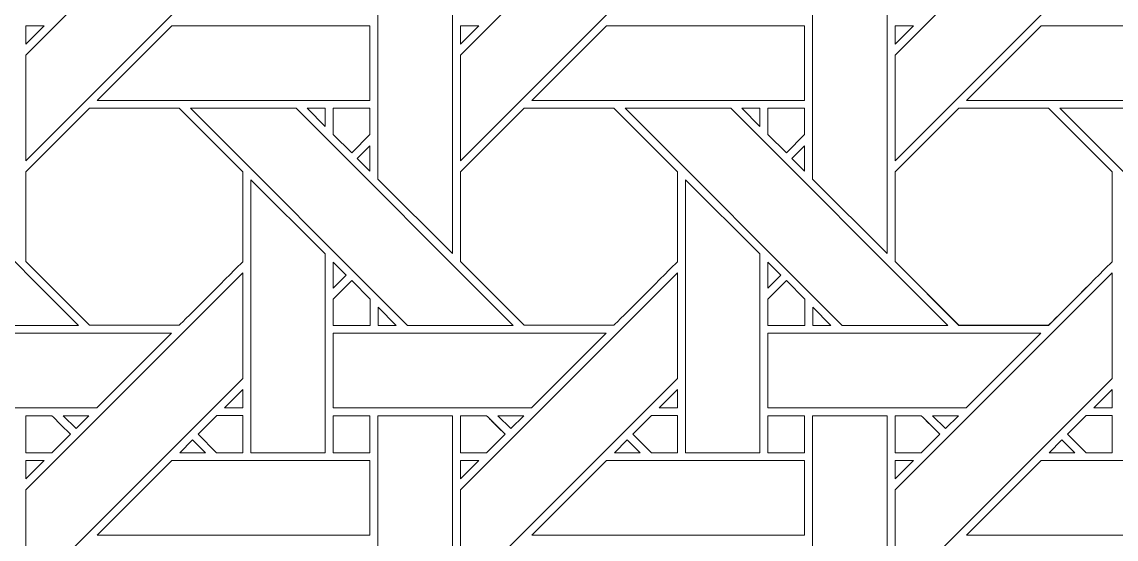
# Model space of a CAD drawing. Header units: inches. Extents: x 2.4 to 22.4, y -0.9 to 19.1.
# Drawn here: x 14.509 to 16.898, y 15.507 to 16.636 of the extents above; entities that cross this region are included whole.
import ezdxf

# ---------------------------------------------------------------- set-up
doc = ezdxf.new("R2010")
doc.units = ezdxf.units.IN
doc.header["$MEASUREMENT"] = 0
doc.layers.add('Design', color=7, linetype='Continuous', lineweight=0)

msp = doc.modelspace()

# ---------------------------------------------------------------- linework, layer by layer
at = {"layer": 'Design'}
for points, knots in [([(2.3829, 19.0948), (2.3829, 19.0948), (2.3829, -0.9052), (2.3829, -0.9052), (2.3829, -0.9052), (22.3829, -0.9052), (22.3829, -0.9052), (22.3829, -0.9052), (22.3829, 19.0948), (22.3829, 19.0948), (22.3829, 19.0948), (2.3829, 19.0948), (2.3829, 19.0948)], [0, 0, 0, 0, 1, 1, 1, 2, 2, 2, 3, 3, 3, 4, 4, 4, 4]), ([(3.3653, 18.1123), (3.3653, 18.1123), (3.3653, 0.0772), (3.3653, 0.0772), (3.3653, 0.0772), (21.4004, 0.0772), (21.4004, 0.0772), (21.4004, 0.0772), (21.4004, 18.1123), (21.4004, 18.1123), (21.4004, 18.1123), (3.3653, 18.1123), (3.3653, 18.1123)], [0, 0, 0, 0, 1, 1, 1, 2, 2, 2, 3, 3, 3, 4, 4, 4, 4]), ([(14.9915, 16.8065), (14.9915, 16.8065), (14.5179, 16.3328), (14.5179, 16.3328), (14.5179, 16.3328), (14.5179, 16.5629), (14.5179, 16.5629), (14.5179, 16.5629), (14.9915, 17.0365), (14.9915, 17.0365), (14.9915, 17.0365), (14.9915, 16.8065), (14.9915, 16.8065)], [0, 0, 0, 0, 1, 1, 1, 2, 2, 2, 3, 3, 3, 4, 4, 4, 4]), ([(15.9403, 16.8065), (15.9403, 16.8065), (15.4666, 16.3328), (15.4666, 16.3328), (15.4666, 16.3328), (15.4666, 16.5629), (15.4666, 16.5629), (15.4666, 16.5629), (15.9403, 17.0365), (15.9403, 17.0365), (15.9403, 17.0365), (15.9403, 16.8065), (15.9403, 16.8065)], [0, 0, 0, 0, 1, 1, 1, 2, 2, 2, 3, 3, 3, 4, 4, 4, 4]), ([(16.889, 16.8065), (16.889, 16.8065), (16.4153, 16.3328), (16.4153, 16.3328), (16.4153, 16.3328), (16.4153, 16.5629), (16.4153, 16.5629), (16.4153, 16.5629), (16.889, 17.0365), (16.889, 17.0365), (16.889, 17.0365), (16.889, 16.8065), (16.889, 16.8065)], [0, 0, 0, 0, 1, 1, 1, 2, 2, 2, 3, 3, 3, 4, 4, 4, 4]), ([(15.2865, 16.2928), (15.2865, 16.2928), (15.2865, 16.725), (15.2865, 16.725), (15.2865, 16.725), (15.4494, 16.725), (15.4494, 16.725), (15.4494, 16.725), (15.4494, 16.1299), (15.4494, 16.1299), (15.4494, 16.1299), (15.2865, 16.2928), (15.2865, 16.2928)], [0, 0, 0, 0, 1, 1, 1, 2, 2, 2, 3, 3, 3, 4, 4, 4, 4]), ([(16.2352, 16.2928), (16.2352, 16.2928), (16.2352, 16.725), (16.2352, 16.725), (16.2352, 16.725), (16.3982, 16.725), (16.3982, 16.725), (16.3982, 16.725), (16.3982, 16.1299), (16.3982, 16.1299), (16.3982, 16.1299), (16.2352, 16.2928), (16.2352, 16.2928)], [0, 0, 0, 0, 1, 1, 1, 2, 2, 2, 3, 3, 3, 4, 4, 4, 4]), ([(14.5577, 16.6271), (14.5577, 16.6271), (14.5179, 16.5873), (14.5179, 16.5873), (14.5179, 16.5873), (14.5179, 16.6271), (14.5179, 16.6271), (14.5179, 16.6271), (14.5577, 16.6271), (14.5577, 16.6271)], [0, 0, 0, 0, 1, 1, 1, 2, 2, 2, 3, 3, 3, 3]), ([(15.269, 16.6271), (15.269, 16.6271), (15.269, 16.4643), (15.269, 16.4643), (15.269, 16.4643), (14.6737, 16.4643), (14.6737, 16.4643), (14.6737, 16.4643), (14.8365, 16.6271), (14.8365, 16.6271), (14.8365, 16.6271), (15.269, 16.6271), (15.269, 16.6271)], [0, 0, 0, 0, 1, 1, 1, 2, 2, 2, 3, 3, 3, 4, 4, 4, 4]), ([(15.5064, 16.6271), (15.5064, 16.6271), (15.4666, 16.5873), (15.4666, 16.5873), (15.4666, 16.5873), (15.4666, 16.6271), (15.4666, 16.6271), (15.4666, 16.6271), (15.5064, 16.6271), (15.5064, 16.6271)], [0, 0, 0, 0, 1, 1, 1, 2, 2, 2, 3, 3, 3, 3]), ([(16.2177, 16.6271), (16.2177, 16.6271), (16.2177, 16.4643), (16.2177, 16.4643), (16.2177, 16.4643), (15.6224, 16.4643), (15.6224, 16.4643), (15.6224, 16.4643), (15.7853, 16.6271), (15.7853, 16.6271), (15.7853, 16.6271), (16.2177, 16.6271), (16.2177, 16.6271)], [0, 0, 0, 0, 1, 1, 1, 2, 2, 2, 3, 3, 3, 4, 4, 4, 4]), ([(16.4551, 16.6271), (16.4551, 16.6271), (16.4153, 16.5873), (16.4153, 16.5873), (16.4153, 16.5873), (16.4153, 16.6271), (16.4153, 16.6271), (16.4153, 16.6271), (16.4551, 16.6271), (16.4551, 16.6271)], [0, 0, 0, 0, 1, 1, 1, 2, 2, 2, 3, 3, 3, 3]), ([(17.1664, 16.6271), (17.1664, 16.6271), (17.1664, 16.4643), (17.1664, 16.4643), (17.1664, 16.4643), (16.5711, 16.4643), (16.5711, 16.4643), (16.5711, 16.4643), (16.734, 16.6271), (16.734, 16.6271), (16.734, 16.6271), (17.1664, 16.6271), (17.1664, 16.6271)], [0, 0, 0, 0, 1, 1, 1, 2, 2, 2, 3, 3, 3, 4, 4, 4, 4]), ([(14.6329, 15.9735), (14.6329, 15.9735), (14.4018, 15.9735), (14.4018, 15.9735), (14.4018, 15.9735), (13.9283, 16.4472), (13.9283, 16.4472), (13.9283, 16.4472), (14.1592, 16.4472), (14.1592, 16.4472), (14.1592, 16.4472), (14.6329, 15.9735), (14.6329, 15.9735)], [0, 0, 0, 0, 1, 1, 1, 2, 2, 2, 3, 3, 3, 4, 4, 4, 4]), ([(14.6566, 16.4472), (14.6566, 16.4472), (14.8528, 16.4472), (14.8528, 16.4472), (14.8528, 16.4472), (14.9915, 16.3085), (14.9915, 16.3085), (14.9915, 16.3085), (14.9915, 16.1123), (14.9915, 16.1123), (14.9737, 16.0943), (14.8618, 15.9826), (14.8528, 15.9736), (14.8528, 15.9736), (14.6571, 15.9736), (14.6571, 15.9736), (14.6571, 15.9736), (14.5179, 16.1128), (14.5179, 16.1128), (14.5179, 16.1128), (14.5179, 16.3085), (14.5179, 16.3085), (14.5179, 16.3085), (14.6566, 16.4472), (14.6566, 16.4472)], [0, 0, 0, 0, 1, 1, 1, 2, 2, 2, 3, 3, 3, 4, 4, 4, 5, 5, 5, 6, 6, 6, 7, 7, 7, 8, 8, 8, 8]), ([(14.9915, 16.3085), (14.9915, 16.3085), (14.9915, 16.1123), (14.9915, 16.1123), (14.9737, 16.0943), (14.8617, 15.9825), (14.8528, 15.9736), (14.8528, 15.9736), (14.6571, 15.9736), (14.6571, 15.9736), (14.6571, 15.9736), (14.5179, 16.1128), (14.5179, 16.1128), (14.5179, 16.1128), (14.5179, 16.3085), (14.5179, 16.3085), (14.5179, 16.3085), (14.6566, 16.4472), (14.6566, 16.4472), (14.6566, 16.4472), (14.8528, 16.4472), (14.8528, 16.4472), (14.8528, 16.4472), (14.9915, 16.3085), (14.9915, 16.3085)], [0, 0, 0, 0, 1, 1, 1, 2, 2, 2, 3, 3, 3, 4, 4, 4, 5, 5, 5, 6, 6, 6, 7, 7, 7, 8, 8, 8, 8]), ([(15.5816, 15.9735), (15.5816, 15.9735), (15.3506, 15.9735), (15.3506, 15.9735), (15.3506, 15.9735), (14.877, 16.4472), (14.877, 16.4472), (14.877, 16.4472), (15.1079, 16.4472), (15.1079, 16.4472), (15.1079, 16.4472), (15.5816, 15.9735), (15.5816, 15.9735)], [0, 0, 0, 0, 1, 1, 1, 2, 2, 2, 3, 3, 3, 4, 4, 4, 4]), ([(15.1321, 16.4471), (15.1321, 16.4471), (15.1715, 16.4471), (15.1715, 16.4471), (15.1715, 16.4471), (15.1715, 16.4073), (15.1715, 16.4073), (15.1715, 16.4073), (15.1321, 16.4471), (15.1321, 16.4471)], [0, 0, 0, 0, 1, 1, 1, 2, 2, 2, 3, 3, 3, 3]), ([(15.269, 16.4472), (15.269, 16.4472), (15.269, 16.3896), (15.269, 16.3896), (15.269, 16.3896), (15.2291, 16.3497), (15.2291, 16.3497), (15.2291, 16.3497), (15.1887, 16.39), (15.1887, 16.39), (15.1887, 16.39), (15.1887, 16.4472), (15.1887, 16.4472), (15.1887, 16.4472), (15.269, 16.4472), (15.269, 16.4472)], [0, 0, 0, 0, 1, 1, 1, 2, 2, 2, 3, 3, 3, 4, 4, 4, 5, 5, 5, 5]), ([(15.2291, 16.3497), (15.2291, 16.3497), (15.1887, 16.39), (15.1887, 16.39), (15.1887, 16.39), (15.1887, 16.4472), (15.1887, 16.4472), (15.1887, 16.4472), (15.269, 16.4472), (15.269, 16.4472), (15.269, 16.4472), (15.269, 16.3896), (15.269, 16.3896), (15.269, 16.3896), (15.2291, 16.3497), (15.2291, 16.3497)], [0, 0, 0, 0, 1, 1, 1, 2, 2, 2, 3, 3, 3, 4, 4, 4, 5, 5, 5, 5]), ([(15.6053, 16.4472), (15.6053, 16.4472), (15.8015, 16.4472), (15.8015, 16.4472), (15.8015, 16.4472), (15.9403, 16.3085), (15.9403, 16.3085), (15.9403, 16.3085), (15.9403, 16.1123), (15.9403, 16.1123), (15.9225, 16.0943), (15.8105, 15.9826), (15.8016, 15.9736), (15.8016, 15.9736), (15.6058, 15.9736), (15.6058, 15.9736), (15.6058, 15.9736), (15.4666, 16.1128), (15.4666, 16.1128), (15.4666, 16.1128), (15.4666, 16.3085), (15.4666, 16.3085), (15.4666, 16.3085), (15.6053, 16.4472), (15.6053, 16.4472)], [0, 0, 0, 0, 1, 1, 1, 2, 2, 2, 3, 3, 3, 4, 4, 4, 5, 5, 5, 6, 6, 6, 7, 7, 7, 8, 8, 8, 8]), ([(15.9403, 16.3085), (15.9403, 16.3085), (15.9403, 16.1123), (15.9403, 16.1123), (15.9224, 16.0943), (15.8105, 15.9826), (15.8016, 15.9736), (15.8016, 15.9736), (15.6058, 15.9736), (15.6058, 15.9736), (15.6058, 15.9736), (15.4666, 16.1128), (15.4666, 16.1128), (15.4666, 16.1128), (15.4666, 16.3085), (15.4666, 16.3085), (15.4666, 16.3085), (15.6053, 16.4472), (15.6053, 16.4472), (15.6053, 16.4472), (15.8015, 16.4472), (15.8015, 16.4472), (15.8015, 16.4472), (15.9403, 16.3085), (15.9403, 16.3085)], [0, 0, 0, 0, 1, 1, 1, 2, 2, 2, 3, 3, 3, 4, 4, 4, 5, 5, 5, 6, 6, 6, 7, 7, 7, 8, 8, 8, 8]), ([(16.5303, 15.9735), (16.5303, 15.9735), (16.2993, 15.9735), (16.2993, 15.9735), (16.2993, 15.9735), (15.8257, 16.4472), (15.8257, 16.4472), (15.8257, 16.4472), (16.0567, 16.4472), (16.0567, 16.4472), (16.0567, 16.4472), (16.5303, 15.9735), (16.5303, 15.9735)], [0, 0, 0, 0, 1, 1, 1, 2, 2, 2, 3, 3, 3, 4, 4, 4, 4]), ([(16.0808, 16.4471), (16.0808, 16.4471), (16.1202, 16.4471), (16.1202, 16.4471), (16.1202, 16.4471), (16.1202, 16.4073), (16.1202, 16.4073), (16.1202, 16.4073), (16.0808, 16.4471), (16.0808, 16.4471)], [0, 0, 0, 0, 1, 1, 1, 2, 2, 2, 3, 3, 3, 3]), ([(16.2177, 16.4472), (16.2177, 16.4472), (16.2177, 16.3896), (16.2177, 16.3896), (16.2177, 16.3896), (16.1778, 16.3497), (16.1778, 16.3497), (16.1778, 16.3497), (16.1375, 16.39), (16.1375, 16.39), (16.1375, 16.39), (16.1375, 16.4472), (16.1375, 16.4472), (16.1375, 16.4472), (16.2177, 16.4472), (16.2177, 16.4472)], [0, 0, 0, 0, 1, 1, 1, 2, 2, 2, 3, 3, 3, 4, 4, 4, 5, 5, 5, 5]), ([(16.1778, 16.3497), (16.1778, 16.3497), (16.1375, 16.39), (16.1375, 16.39), (16.1375, 16.39), (16.1375, 16.4472), (16.1375, 16.4472), (16.1375, 16.4472), (16.2177, 16.4472), (16.2177, 16.4472), (16.2177, 16.4472), (16.2177, 16.3896), (16.2177, 16.3896), (16.2177, 16.3896), (16.1778, 16.3497), (16.1778, 16.3497)], [0, 0, 0, 0, 1, 1, 1, 2, 2, 2, 3, 3, 3, 4, 4, 4, 5, 5, 5, 5]), ([(16.5541, 16.4473), (16.5541, 16.4473), (16.7503, 16.4473), (16.7503, 16.4473), (16.7503, 16.4473), (16.889, 16.3085), (16.889, 16.3085), (16.889, 16.3085), (16.889, 16.1123), (16.889, 16.1123), (16.8712, 16.0943), (16.7593, 15.9827), (16.7503, 15.9736), (16.7503, 15.9736), (16.5546, 15.9736), (16.5546, 15.9736), (16.5546, 15.9736), (16.4153, 16.1128), (16.4153, 16.1128), (16.4153, 16.1128), (16.4153, 16.3085), (16.4153, 16.3085), (16.4153, 16.3085), (16.5541, 16.4473), (16.5541, 16.4473)], [0, 0, 0, 0, 1, 1, 1, 2, 2, 2, 3, 3, 3, 4, 4, 4, 5, 5, 5, 6, 6, 6, 7, 7, 7, 8, 8, 8, 8]), ([(16.889, 16.3085), (16.889, 16.3085), (16.889, 16.1123), (16.889, 16.1123), (16.8711, 16.0943), (16.7592, 15.9825), (16.7503, 15.9735), (16.7503, 15.9735), (16.5545, 15.9735), (16.5545, 15.9735), (16.5545, 15.9735), (16.4153, 16.1128), (16.4153, 16.1128), (16.4153, 16.1128), (16.4153, 16.3085), (16.4153, 16.3085), (16.4153, 16.3085), (16.554, 16.4471), (16.554, 16.4471), (16.554, 16.4471), (16.7502, 16.4471), (16.7502, 16.4471), (16.7502, 16.4471), (16.889, 16.3085), (16.889, 16.3085)], [0, 0, 0, 0, 1, 1, 1, 2, 2, 2, 3, 3, 3, 4, 4, 4, 5, 5, 5, 6, 6, 6, 7, 7, 7, 8, 8, 8, 8]), ([(17.479, 15.9735), (17.479, 15.9735), (17.248, 15.9735), (17.248, 15.9735), (17.248, 15.9735), (16.7745, 16.4472), (16.7745, 16.4472), (16.7745, 16.4472), (17.0054, 16.4472), (17.0054, 16.4472), (17.0054, 16.4472), (17.479, 15.9735), (17.479, 15.9735)], [0, 0, 0, 0, 1, 1, 1, 2, 2, 2, 3, 3, 3, 4, 4, 4, 4]), ([(15.269, 16.3653), (15.269, 16.3653), (15.269, 16.3102), (15.269, 16.3102), (15.269, 16.3102), (15.2412, 16.3375), (15.2412, 16.3375), (15.2412, 16.3375), (15.269, 16.3653), (15.269, 16.3653)], [0, 0, 0, 0, 1, 1, 1, 2, 2, 2, 3, 3, 3, 3]), ([(16.2177, 16.3653), (16.2177, 16.3653), (16.2177, 16.3102), (16.2177, 16.3102), (16.2177, 16.3102), (16.1899, 16.3375), (16.1899, 16.3375), (16.1899, 16.3375), (16.2177, 16.3653), (16.2177, 16.3653)], [0, 0, 0, 0, 1, 1, 1, 2, 2, 2, 3, 3, 3, 3]), ([(15.0087, 15.6955), (15.0087, 15.6955), (15.0087, 16.2913), (15.0087, 16.2913), (15.0087, 16.2913), (15.1714, 16.1292), (15.1714, 16.1292), (15.1714, 16.1292), (15.1714, 15.6955), (15.1714, 15.6955), (15.1714, 15.6955), (15.0087, 15.6955), (15.0087, 15.6955)], [0, 0, 0, 0, 1, 1, 1, 2, 2, 2, 3, 3, 3, 4, 4, 4, 4]), ([(15.9574, 15.6955), (15.9574, 15.6955), (15.9574, 16.2913), (15.9574, 16.2913), (15.9574, 16.2913), (16.1201, 16.1292), (16.1201, 16.1292), (16.1201, 16.1292), (16.1201, 15.6955), (16.1201, 15.6955), (16.1201, 15.6955), (15.9574, 15.6955), (15.9574, 15.6955)], [0, 0, 0, 0, 1, 1, 1, 2, 2, 2, 3, 3, 3, 4, 4, 4, 4]), ([(15.1887, 16.0549), (15.1887, 16.0549), (15.1887, 16.1117), (15.1887, 16.1117), (15.1887, 16.1117), (15.2169, 16.0831), (15.2169, 16.0831), (15.2169, 16.0831), (15.1887, 16.0549), (15.1887, 16.0549)], [0, 0, 0, 0, 1, 1, 1, 2, 2, 2, 3, 3, 3, 3]), ([(16.1374, 16.0549), (16.1374, 16.0549), (16.1374, 16.1117), (16.1374, 16.1117), (16.1374, 16.1117), (16.1656, 16.0831), (16.1656, 16.0831), (16.1656, 16.0831), (16.1374, 16.0549), (16.1374, 16.0549)], [0, 0, 0, 0, 1, 1, 1, 2, 2, 2, 3, 3, 3, 3]), ([(14.9915, 15.8577), (14.9915, 15.8577), (14.5179, 15.3841), (14.5179, 15.3841), (14.5179, 15.3841), (14.5179, 15.6142), (14.5179, 15.6142), (14.5179, 15.6142), (14.9915, 16.0878), (14.9915, 16.0878), (14.9915, 16.0878), (14.9915, 15.8577), (14.9915, 15.8577)], [0, 0, 0, 0, 1, 1, 1, 2, 2, 2, 3, 3, 3, 4, 4, 4, 4]), ([(15.9403, 15.8577), (15.9403, 15.8577), (15.4666, 15.3841), (15.4666, 15.3841), (15.4666, 15.3841), (15.4666, 15.6142), (15.4666, 15.6142), (15.4666, 15.6142), (15.9403, 16.0878), (15.9403, 16.0878), (15.9403, 16.0878), (15.9403, 15.8577), (15.9403, 15.8577)], [0, 0, 0, 0, 1, 1, 1, 2, 2, 2, 3, 3, 3, 4, 4, 4, 4]), ([(16.889, 15.8577), (16.889, 15.8577), (16.4153, 15.3841), (16.4153, 15.3841), (16.4153, 15.3841), (16.4153, 15.6142), (16.4153, 15.6142), (16.4153, 15.6142), (16.889, 16.0878), (16.889, 16.0878), (16.889, 16.0878), (16.889, 15.8577), (16.889, 15.8577)], [0, 0, 0, 0, 1, 1, 1, 2, 2, 2, 3, 3, 3, 4, 4, 4, 4]), ([(15.1887, 15.9733), (15.1887, 15.9733), (15.1887, 16.0306), (15.1887, 16.0306), (15.1887, 16.0306), (15.2291, 16.071), (15.2291, 16.071), (15.2291, 16.071), (15.2694, 16.0306), (15.2694, 16.0306), (15.2694, 16.0306), (15.2694, 15.9733), (15.2694, 15.9733), (15.2694, 15.9733), (15.1887, 15.9733), (15.1887, 15.9733)], [0, 0, 0, 0, 1, 1, 1, 2, 2, 2, 3, 3, 3, 4, 4, 4, 5, 5, 5, 5]), ([(15.2291, 16.071), (15.2291, 16.071), (15.2694, 16.0306), (15.2694, 16.0306), (15.2694, 16.0306), (15.2694, 15.9733), (15.2694, 15.9733), (15.2694, 15.9733), (15.1887, 15.9733), (15.1887, 15.9733), (15.1887, 15.9733), (15.1887, 16.0306), (15.1887, 16.0306), (15.1887, 16.0306), (15.2291, 16.071), (15.2291, 16.071)], [0, 0, 0, 0, 1, 1, 1, 2, 2, 2, 3, 3, 3, 4, 4, 4, 5, 5, 5, 5]), ([(16.1375, 15.9733), (16.1375, 15.9733), (16.1375, 16.0306), (16.1375, 16.0306), (16.1375, 16.0306), (16.1778, 16.071), (16.1778, 16.071), (16.1778, 16.071), (16.2181, 16.0306), (16.2181, 16.0306), (16.2181, 16.0306), (16.2181, 15.9733), (16.2181, 15.9733), (16.2181, 15.9733), (16.1375, 15.9733), (16.1375, 15.9733)], [0, 0, 0, 0, 1, 1, 1, 2, 2, 2, 3, 3, 3, 4, 4, 4, 5, 5, 5, 5]), ([(16.2181, 15.9733), (16.2181, 15.9733), (16.1375, 15.9733), (16.1375, 15.9733), (16.1375, 15.9733), (16.1375, 16.0306), (16.1375, 16.0306), (16.1375, 16.0306), (16.1778, 16.071), (16.1778, 16.071), (16.1778, 16.071), (16.2181, 16.0306), (16.2181, 16.0306), (16.2181, 16.0306), (16.2181, 15.9733), (16.2181, 15.9733)], [0, 0, 0, 0, 1, 1, 1, 2, 2, 2, 3, 3, 3, 4, 4, 4, 5, 5, 5, 5]), ([(15.2866, 15.9735), (15.2866, 15.9735), (15.2866, 16.0133), (15.2866, 16.0133), (15.2866, 16.0133), (15.3264, 15.9735), (15.3264, 15.9735), (15.3264, 15.9735), (15.2866, 15.9735), (15.2866, 15.9735)], [0, 0, 0, 0, 1, 1, 1, 2, 2, 2, 3, 3, 3, 3]), ([(16.2354, 15.9735), (16.2354, 15.9735), (16.2354, 16.0133), (16.2354, 16.0133), (16.2354, 16.0133), (16.2751, 15.9735), (16.2751, 15.9735), (16.2751, 15.9735), (16.2354, 15.9735), (16.2354, 15.9735)], [0, 0, 0, 0, 1, 1, 1, 2, 2, 2, 3, 3, 3, 3]), ([(14.8357, 15.9563), (14.8357, 15.9563), (14.673, 15.7936), (14.673, 15.7936), (14.673, 15.7936), (14.24, 15.7936), (14.24, 15.7936), (14.24, 15.7936), (14.24, 15.9563), (14.24, 15.9563), (14.24, 15.9563), (14.8357, 15.9563), (14.8357, 15.9563)], [0, 0, 0, 0, 1, 1, 1, 2, 2, 2, 3, 3, 3, 4, 4, 4, 4]), ([(15.7844, 15.9563), (15.7844, 15.9563), (15.6217, 15.7936), (15.6217, 15.7936), (15.6217, 15.7936), (15.1887, 15.7936), (15.1887, 15.7936), (15.1887, 15.7936), (15.1887, 15.9563), (15.1887, 15.9563), (15.1887, 15.9563), (15.7844, 15.9563), (15.7844, 15.9563)], [0, 0, 0, 0, 1, 1, 1, 2, 2, 2, 3, 3, 3, 4, 4, 4, 4]), ([(16.7332, 15.9563), (16.7332, 15.9563), (16.5704, 15.7936), (16.5704, 15.7936), (16.5704, 15.7936), (16.1375, 15.7936), (16.1375, 15.7936), (16.1375, 15.7936), (16.1375, 15.9563), (16.1375, 15.9563), (16.1375, 15.9563), (16.7332, 15.9563), (16.7332, 15.9563)], [0, 0, 0, 0, 1, 1, 1, 2, 2, 2, 3, 3, 3, 4, 4, 4, 4]), ([(14.9517, 15.7936), (14.9517, 15.7936), (14.9915, 15.8334), (14.9915, 15.8334), (14.9915, 15.8334), (14.9915, 15.7936), (14.9915, 15.7936), (14.9915, 15.7936), (14.9517, 15.7936), (14.9517, 15.7936)], [0, 0, 0, 0, 1, 1, 1, 2, 2, 2, 3, 3, 3, 3]), ([(15.9005, 15.7936), (15.9005, 15.7936), (15.9403, 15.8333), (15.9403, 15.8333), (15.9403, 15.8333), (15.9403, 15.7936), (15.9403, 15.7936), (15.9403, 15.7936), (15.9005, 15.7936), (15.9005, 15.7936)], [0, 0, 0, 0, 1, 1, 1, 2, 2, 2, 3, 3, 3, 3]), ([(16.889, 15.7936), (16.889, 15.7936), (16.8492, 15.7936), (16.8492, 15.7936), (16.8492, 15.7936), (16.889, 15.8334), (16.889, 15.8334), (16.889, 15.8334), (16.889, 15.7936), (16.889, 15.7936)], [0, 0, 0, 0, 1, 1, 1, 2, 2, 2, 3, 3, 3, 3]), ([(14.5749, 15.7763), (14.5801, 15.7712), (14.6108, 15.7404), (14.6153, 15.736), (14.6153, 15.736), (14.5748, 15.6956), (14.5748, 15.6956), (14.5748, 15.6956), (14.5179, 15.6956), (14.5179, 15.6956), (14.5179, 15.6956), (14.5179, 15.7763), (14.5179, 15.7763), (14.5179, 15.7763), (14.5749, 15.7763), (14.5749, 15.7763)], [0, 0, 0, 0, 1, 1, 1, 2, 2, 2, 3, 3, 3, 4, 4, 4, 5, 5, 5, 5]), ([(14.6153, 15.736), (14.6153, 15.736), (14.5748, 15.6956), (14.5748, 15.6956), (14.5748, 15.6956), (14.5179, 15.6956), (14.5179, 15.6956), (14.5179, 15.6956), (14.5179, 15.7763), (14.5179, 15.7763), (14.5179, 15.7763), (14.5749, 15.7763), (14.5749, 15.7763), (14.5801, 15.7712), (14.6108, 15.7404), (14.6153, 15.736)], [0, 0, 0, 0, 1, 1, 1, 2, 2, 2, 3, 3, 3, 4, 4, 4, 5, 5, 5, 5]), ([(14.5993, 15.7763), (14.5993, 15.7763), (14.6557, 15.7763), (14.6557, 15.7763), (14.6557, 15.7763), (14.6275, 15.7481), (14.6275, 15.7481), (14.6275, 15.7481), (14.5993, 15.7763), (14.5993, 15.7763)], [0, 0, 0, 0, 1, 1, 1, 2, 2, 2, 3, 3, 3, 3]), ([(14.9344, 15.6956), (14.9344, 15.6956), (14.8941, 15.7359), (14.8941, 15.7359), (14.8941, 15.7359), (14.9345, 15.7764), (14.9345, 15.7764), (14.9345, 15.7764), (14.9915, 15.7764), (14.9915, 15.7764), (14.9915, 15.7764), (14.9915, 15.6956), (14.9915, 15.6956), (14.9915, 15.6956), (14.9344, 15.6956), (14.9344, 15.6956)], [0, 0, 0, 0, 1, 1, 1, 2, 2, 2, 3, 3, 3, 4, 4, 4, 5, 5, 5, 5]), ([(14.9915, 15.7764), (14.9915, 15.7764), (14.9915, 15.6956), (14.9915, 15.6956), (14.9915, 15.6956), (14.9344, 15.6956), (14.9344, 15.6956), (14.9344, 15.6956), (14.8941, 15.7359), (14.8941, 15.7359), (14.8941, 15.7359), (14.9345, 15.7764), (14.9345, 15.7764), (14.9345, 15.7764), (14.9915, 15.7764), (14.9915, 15.7764)], [0, 0, 0, 0, 1, 1, 1, 2, 2, 2, 3, 3, 3, 4, 4, 4, 5, 5, 5, 5]), ([(15.1887, 15.7763), (15.1887, 15.7763), (15.269, 15.7763), (15.269, 15.7763), (15.269, 15.7763), (15.269, 15.6956), (15.269, 15.6956), (15.269, 15.6956), (15.1887, 15.6956), (15.1887, 15.6956), (15.1887, 15.6956), (15.1887, 15.7763), (15.1887, 15.7763)], [0, 0, 0, 0, 1, 1, 1, 2, 2, 2, 3, 3, 3, 4, 4, 4, 4]), ([(15.269, 15.7763), (15.269, 15.7763), (15.269, 15.6956), (15.269, 15.6956), (15.269, 15.6956), (15.1887, 15.6956), (15.1887, 15.6956), (15.1887, 15.6956), (15.1887, 15.7763), (15.1887, 15.7763), (15.1887, 15.7763), (15.269, 15.7763), (15.269, 15.7763)], [0, 0, 0, 0, 1, 1, 1, 2, 2, 2, 3, 3, 3, 4, 4, 4, 4]), ([(15.2865, 15.3441), (15.2865, 15.3441), (15.2865, 15.7763), (15.2865, 15.7763), (15.2865, 15.7763), (15.4494, 15.7763), (15.4494, 15.7763), (15.4494, 15.7763), (15.4494, 15.1812), (15.4494, 15.1812), (15.4494, 15.1812), (15.2865, 15.3441), (15.2865, 15.3441)], [0, 0, 0, 0, 1, 1, 1, 2, 2, 2, 3, 3, 3, 4, 4, 4, 4]), ([(15.5237, 15.7763), (15.5288, 15.7712), (15.5596, 15.7404), (15.564, 15.736), (15.564, 15.736), (15.5236, 15.6956), (15.5236, 15.6956), (15.5236, 15.6956), (15.4666, 15.6956), (15.4666, 15.6956), (15.4666, 15.6956), (15.4666, 15.7763), (15.4666, 15.7763), (15.4666, 15.7763), (15.5237, 15.7763), (15.5237, 15.7763)], [0, 0, 0, 0, 1, 1, 1, 2, 2, 2, 3, 3, 3, 4, 4, 4, 5, 5, 5, 5]), ([(15.5491, 15.7508), (15.5491, 15.7508), (15.564, 15.736), (15.564, 15.736), (15.564, 15.736), (15.5236, 15.6956), (15.5236, 15.6956), (15.5236, 15.6956), (15.4666, 15.6956), (15.4666, 15.6956), (15.4666, 15.6956), (15.4666, 15.7763), (15.4666, 15.7763), (15.4666, 15.7763), (15.5237, 15.7763), (15.5237, 15.7763), (15.5292, 15.7708), (15.5396, 15.7604), (15.5491, 15.7508)], [0, 0, 0, 0, 1, 1, 1, 2, 2, 2, 3, 3, 3, 4, 4, 4, 5, 5, 5, 6, 6, 6, 6]), ([(15.548, 15.7763), (15.548, 15.7763), (15.6045, 15.7763), (15.6045, 15.7763), (15.6045, 15.7763), (15.5762, 15.7481), (15.5762, 15.7481), (15.5762, 15.7481), (15.548, 15.7763), (15.548, 15.7763)], [0, 0, 0, 0, 1, 1, 1, 2, 2, 2, 3, 3, 3, 3]), ([(15.8832, 15.6956), (15.8832, 15.6956), (15.8428, 15.7359), (15.8428, 15.7359), (15.8428, 15.7359), (15.8832, 15.7764), (15.8832, 15.7764), (15.8832, 15.7764), (15.9403, 15.7764), (15.9403, 15.7764), (15.9403, 15.7764), (15.9403, 15.6956), (15.9403, 15.6956), (15.9403, 15.6956), (15.8832, 15.6956), (15.8832, 15.6956)], [0, 0, 0, 0, 1, 1, 1, 2, 2, 2, 3, 3, 3, 4, 4, 4, 5, 5, 5, 5]), ([(15.9403, 15.7764), (15.9403, 15.7764), (15.9403, 15.6956), (15.9403, 15.6956), (15.9403, 15.6956), (15.8832, 15.6956), (15.8832, 15.6956), (15.8832, 15.6956), (15.8428, 15.7359), (15.8428, 15.7359), (15.8428, 15.7359), (15.8832, 15.7764), (15.8832, 15.7764), (15.8832, 15.7764), (15.9403, 15.7764), (15.9403, 15.7764)], [0, 0, 0, 0, 1, 1, 1, 2, 2, 2, 3, 3, 3, 4, 4, 4, 5, 5, 5, 5]), ([(16.1375, 15.7763), (16.1375, 15.7763), (16.2177, 15.7763), (16.2177, 15.7763), (16.2177, 15.7763), (16.2177, 15.6956), (16.2177, 15.6956), (16.2177, 15.6956), (16.1375, 15.6956), (16.1375, 15.6956), (16.1375, 15.6956), (16.1375, 15.7763), (16.1375, 15.7763)], [0, 0, 0, 0, 1, 1, 1, 2, 2, 2, 3, 3, 3, 4, 4, 4, 4]), ([(16.2177, 15.6956), (16.2177, 15.6956), (16.1375, 15.6956), (16.1375, 15.6956), (16.1375, 15.6956), (16.1375, 15.7763), (16.1375, 15.7763), (16.1375, 15.7763), (16.2177, 15.7763), (16.2177, 15.7763), (16.2177, 15.7763), (16.2177, 15.6956), (16.2177, 15.6956)], [0, 0, 0, 0, 1, 1, 1, 2, 2, 2, 3, 3, 3, 4, 4, 4, 4]), ([(16.2352, 15.3441), (16.2352, 15.3441), (16.2352, 15.7763), (16.2352, 15.7763), (16.2352, 15.7763), (16.3982, 15.7763), (16.3982, 15.7763), (16.3982, 15.7763), (16.3982, 15.1812), (16.3982, 15.1812), (16.3982, 15.1812), (16.2352, 15.3441), (16.2352, 15.3441)], [0, 0, 0, 0, 1, 1, 1, 2, 2, 2, 3, 3, 3, 4, 4, 4, 4]), ([(16.4724, 15.7763), (16.4775, 15.7712), (16.5083, 15.7404), (16.5127, 15.736), (16.5127, 15.736), (16.4723, 15.6956), (16.4723, 15.6956), (16.4723, 15.6956), (16.4153, 15.6956), (16.4153, 15.6956), (16.4153, 15.6956), (16.4153, 15.7763), (16.4153, 15.7763), (16.4153, 15.7763), (16.4724, 15.7763), (16.4724, 15.7763)], [0, 0, 0, 0, 1, 1, 1, 2, 2, 2, 3, 3, 3, 4, 4, 4, 5, 5, 5, 5]), ([(16.5127, 15.736), (16.5127, 15.736), (16.4723, 15.6956), (16.4723, 15.6956), (16.4723, 15.6956), (16.4153, 15.6956), (16.4153, 15.6956), (16.4153, 15.6956), (16.4153, 15.7763), (16.4153, 15.7763), (16.4153, 15.7763), (16.4724, 15.7763), (16.4724, 15.7763), (16.4777, 15.7711), (16.5085, 15.7402), (16.5127, 15.736)], [0, 0, 0, 0, 1, 1, 1, 2, 2, 2, 3, 3, 3, 4, 4, 4, 5, 5, 5, 5]), ([(16.4967, 15.7763), (16.4967, 15.7763), (16.5532, 15.7763), (16.5532, 15.7763), (16.5532, 15.7763), (16.5249, 15.7481), (16.5249, 15.7481), (16.5249, 15.7481), (16.4967, 15.7763), (16.4967, 15.7763)], [0, 0, 0, 0, 1, 1, 1, 2, 2, 2, 3, 3, 3, 3]), ([(16.8319, 15.6956), (16.8319, 15.6956), (16.7915, 15.7359), (16.7915, 15.7359), (16.7915, 15.7359), (16.832, 15.7764), (16.832, 15.7764), (16.832, 15.7764), (16.889, 15.7764), (16.889, 15.7764), (16.889, 15.7764), (16.889, 15.6956), (16.889, 15.6956), (16.889, 15.6956), (16.8319, 15.6956), (16.8319, 15.6956)], [0, 0, 0, 0, 1, 1, 1, 2, 2, 2, 3, 3, 3, 4, 4, 4, 5, 5, 5, 5]), ([(16.7915, 15.7359), (16.7915, 15.7359), (16.832, 15.7764), (16.832, 15.7764), (16.832, 15.7764), (16.889, 15.7764), (16.889, 15.7764), (16.889, 15.7764), (16.889, 15.6956), (16.889, 15.6956), (16.889, 15.6956), (16.8319, 15.6956), (16.8319, 15.6956), (16.8319, 15.6956), (16.7915, 15.7359), (16.7915, 15.7359)], [0, 0, 0, 0, 1, 1, 1, 2, 2, 2, 3, 3, 3, 4, 4, 4, 5, 5, 5, 5]), ([(14.9102, 15.6955), (14.9102, 15.6955), (14.8537, 15.6955), (14.8537, 15.6955), (14.8537, 15.6955), (14.8819, 15.7238), (14.8819, 15.7238), (14.8819, 15.7238), (14.9102, 15.6955), (14.9102, 15.6955)], [0, 0, 0, 0, 1, 1, 1, 2, 2, 2, 3, 3, 3, 3]), ([(15.8589, 15.6955), (15.8589, 15.6955), (15.8024, 15.6955), (15.8024, 15.6955), (15.8024, 15.6955), (15.8307, 15.7238), (15.8307, 15.7238), (15.8307, 15.7238), (15.8589, 15.6955), (15.8589, 15.6955)], [0, 0, 0, 0, 1, 1, 1, 2, 2, 2, 3, 3, 3, 3]), ([(16.8076, 15.6955), (16.8076, 15.6955), (16.7511, 15.6955), (16.7511, 15.6955), (16.7511, 15.6955), (16.7794, 15.7238), (16.7794, 15.7238), (16.7794, 15.7238), (16.8076, 15.6955), (16.8076, 15.6955)], [0, 0, 0, 0, 1, 1, 1, 2, 2, 2, 3, 3, 3, 3]), ([(14.5577, 15.6784), (14.5577, 15.6784), (14.5179, 15.6385), (14.5179, 15.6385), (14.5179, 15.6385), (14.5179, 15.6784), (14.5179, 15.6784), (14.5179, 15.6784), (14.5577, 15.6784), (14.5577, 15.6784)], [0, 0, 0, 0, 1, 1, 1, 2, 2, 2, 3, 3, 3, 3]), ([(15.269, 15.6784), (15.269, 15.6784), (15.269, 15.5155), (15.269, 15.5155), (15.269, 15.5155), (14.6737, 15.5155), (14.6737, 15.5155), (14.6737, 15.5155), (14.8365, 15.6784), (14.8365, 15.6784), (14.8365, 15.6784), (15.269, 15.6784), (15.269, 15.6784)], [0, 0, 0, 0, 1, 1, 1, 2, 2, 2, 3, 3, 3, 4, 4, 4, 4]), ([(15.5064, 15.6784), (15.5064, 15.6784), (15.4666, 15.6385), (15.4666, 15.6385), (15.4666, 15.6385), (15.4666, 15.6784), (15.4666, 15.6784), (15.4666, 15.6784), (15.5064, 15.6784), (15.5064, 15.6784)], [0, 0, 0, 0, 1, 1, 1, 2, 2, 2, 3, 3, 3, 3]), ([(16.2177, 15.6784), (16.2177, 15.6784), (16.2177, 15.5155), (16.2177, 15.5155), (16.2177, 15.5155), (15.6224, 15.5155), (15.6224, 15.5155), (15.6224, 15.5155), (15.7853, 15.6784), (15.7853, 15.6784), (15.7853, 15.6784), (16.2177, 15.6784), (16.2177, 15.6784)], [0, 0, 0, 0, 1, 1, 1, 2, 2, 2, 3, 3, 3, 4, 4, 4, 4]), ([(16.4551, 15.6784), (16.4551, 15.6784), (16.4153, 15.6385), (16.4153, 15.6385), (16.4153, 15.6385), (16.4153, 15.6784), (16.4153, 15.6784), (16.4153, 15.6784), (16.4551, 15.6784), (16.4551, 15.6784)], [0, 0, 0, 0, 1, 1, 1, 2, 2, 2, 3, 3, 3, 3]), ([(17.1664, 15.6784), (17.1664, 15.6784), (17.1664, 15.5156), (17.1664, 15.5156), (17.1664, 15.5156), (16.5711, 15.5156), (16.5711, 15.5156), (16.5711, 15.5156), (16.734, 15.6784), (16.734, 15.6784), (16.734, 15.6784), (17.1664, 15.6784), (17.1664, 15.6784)], [0, 0, 0, 0, 1, 1, 1, 2, 2, 2, 3, 3, 3, 4, 4, 4, 4])]:
    msp.add_open_spline(points, degree=3, knots=knots, dxfattribs=at)

doc.saveas('drawing.dxf')
